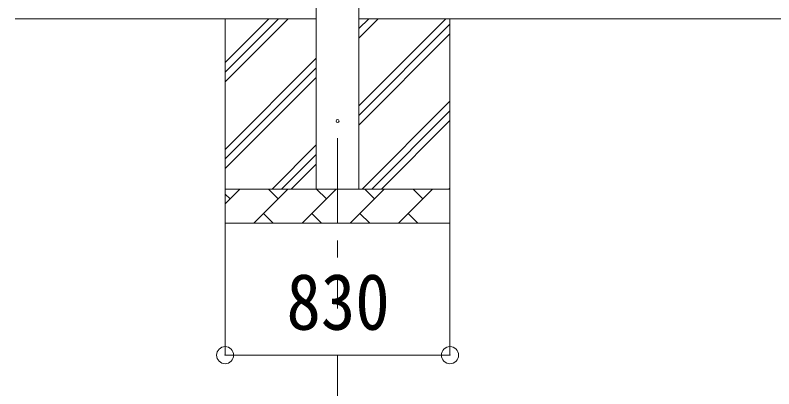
# Model space of a CAD drawing. Units: millimetres at full size, sheet at 1:50; some dimension numbers follow another scale. Extents: x -14053 to 14053, y -9700 to 9700.
# Drawn here: x -9350 to -7123, y -6899 to -5803 of the extents above; entities that cross this region are included whole.
import ezdxf
from ezdxf.enums import TextEntityAlignment as Align

# ---------------------------------------------------------------- set-up
doc = ezdxf.new("R2010")
doc.units = ezdxf.units.MM
doc.header["$LTSCALE"] = 50
doc.header["$PDMODE"] = 32
doc.header["$PDSIZE"] = 50
doc.linetypes.add('CHAIN1', pattern=[8, 5, -1, 1, -1])
for name, color, linetype, lineweight in [('0-0_0', 7, 'Continuous', 9), ('0-1_Defpoints', 4, 'Continuous', 9), ('0-6_PARTS1', 6, 'Continuous', 9)]:
    doc.layers.add(name, color=color, linetype=linetype, lineweight=lineweight)
doc.styles.add('ＭＳ ゴシック', font='')
doc.styles.get('ＭＳ ゴシック').set_extended_font_data('MS Gothic')

msp = doc.modelspace()

# ---------------------------------------------------------------- linework, layer by layer
at = {"layer": '0-0_0'}
for p, q in [((-8466.23, -5813.82), (-9350, -5813.82)), ((-8733.73, -5813.82), (-8733.73, -6413.82)), ((-8733.73, -5998.87), (-8548.68, -5813.82)), ((-8733.73, -5970.59), (-8576.96, -5813.82)), ((-8733.73, -5942.3), (-8605.25, -5813.82)), ((-3193.23, -5813.82), (-8341.23, -5813.82)), ((-8341.23, -6068.92), (-8086.13, -5813.82)), ((-8341.23, -5870.93), (-8284.12, -5813.82)), ((-8341.23, -5842.64), (-8312.41, -5813.82)), ((-8341.23, -6097.2), (-8073.73, -5829.7)), ((-8073.73, -5813.82), (-8073.73, -6413.82)), ((-8341.23, -6125.49), (-8073.73, -5857.99)), ((-8733.73, -6196.86), (-8466.23, -5929.36)), ((-8733.73, -6225.14), (-8466.23, -5957.64)), ((-8733.73, -6253.43), (-8466.23, -5985.93)), ((-8331.57, -6313.82), (-8073.73, -6055.98)), ((-8303.29, -6313.82), (-8073.73, -6084.26)), ((-8275, -6313.82), (-8073.73, -6112.55)), ((-8596.13, -6313.82), (-8466.23, -6183.92)), ((-8567.85, -6313.82), (-8466.23, -6212.2)), ((-8539.56, -6313.82), (-8466.23, -6240.49)), ((-8733.73, -6313.82), (-8073.73, -6313.82)), ((-8733.73, -6356.71), (-8690.84, -6313.82)), ((-8649.42, -6413.82), (-8549.42, -6313.82)), ((-8577.97, -6342.37), (-8606.52, -6313.82)), ((-8507.99, -6413.82), (-8407.99, -6313.82)), ((-8436.55, -6342.37), (-8465.1, -6313.82)), ((-8366.57, -6413.82), (-8266.57, -6313.82)), ((-8295.13, -6342.37), (-8323.68, -6313.82)), ((-8225.15, -6413.82), (-8125.15, -6313.82)), ((-8153.7, -6342.37), (-8182.26, -6313.82)), ((-8077.01, -6313.82), (-8073.73, -6310.54)), ((-8719.39, -6342.37), (-8733.73, -6328.03)), ((-8620.86, -6385.27), (-8592.31, -6413.82)), ((-8479.44, -6385.27), (-8450.89, -6413.82)), ((-8338.02, -6385.27), (-8309.47, -6413.82)), ((-8196.6, -6385.27), (-8168.04, -6413.82)), ((-8073.73, -6413.82), (-8733.73, -6413.82))]:
    msp.add_line(p, q, dxfattribs=at)
at = {"layer": '0-1_Defpoints'}
for p, q in [((-8466.23, -6313.82), (-8466.23, -3458.82)), ((-8341.23, -3458.82), (-8341.23, -6313.82))]:
    msp.add_line(p, q, dxfattribs=at)
at = {"layer": '0-1_Defpoints', "color": 7, "linetype": 'CHAIN1'}
msp.add_line((-8403.73, -6163.82), (-8403.73, -6663.82), dxfattribs=at)
at = {"layer": '0-1_Defpoints'}
msp.add_circle((-8403.73, -6113.82), 4.5, dxfattribs=at)
at = {"layer": '0-6_PARTS1'}
for p, q in [((-8733.73, -6800.58), (-8733.73, -6413.82)), ((-8073.73, -6800.58), (-8073.73, -6413.82)), ((-8733.73, -6800.58), (-8073.73, -6800.58)), ((-8403.73, -7309.03), (-8403.73, -6800.58))]:
    msp.add_line(p, q, dxfattribs=at)
for p in [(-8733.73, -6800.58), (-8073.73, -6800.58)]:
    msp.add_point(p, dxfattribs=at)

# ---------------------------------------------------------------- texts
at = {"layer": '0-6_PARTS1', "color": 7, "style": 'ＭＳ ゴシック', "width": 0.9}
msp.add_text('830', height=165, dxfattribs=at).set_placement((-8553.73, -6775.58), align=Align.BOTTOM_LEFT)

doc.saveas('drawing.dxf')
